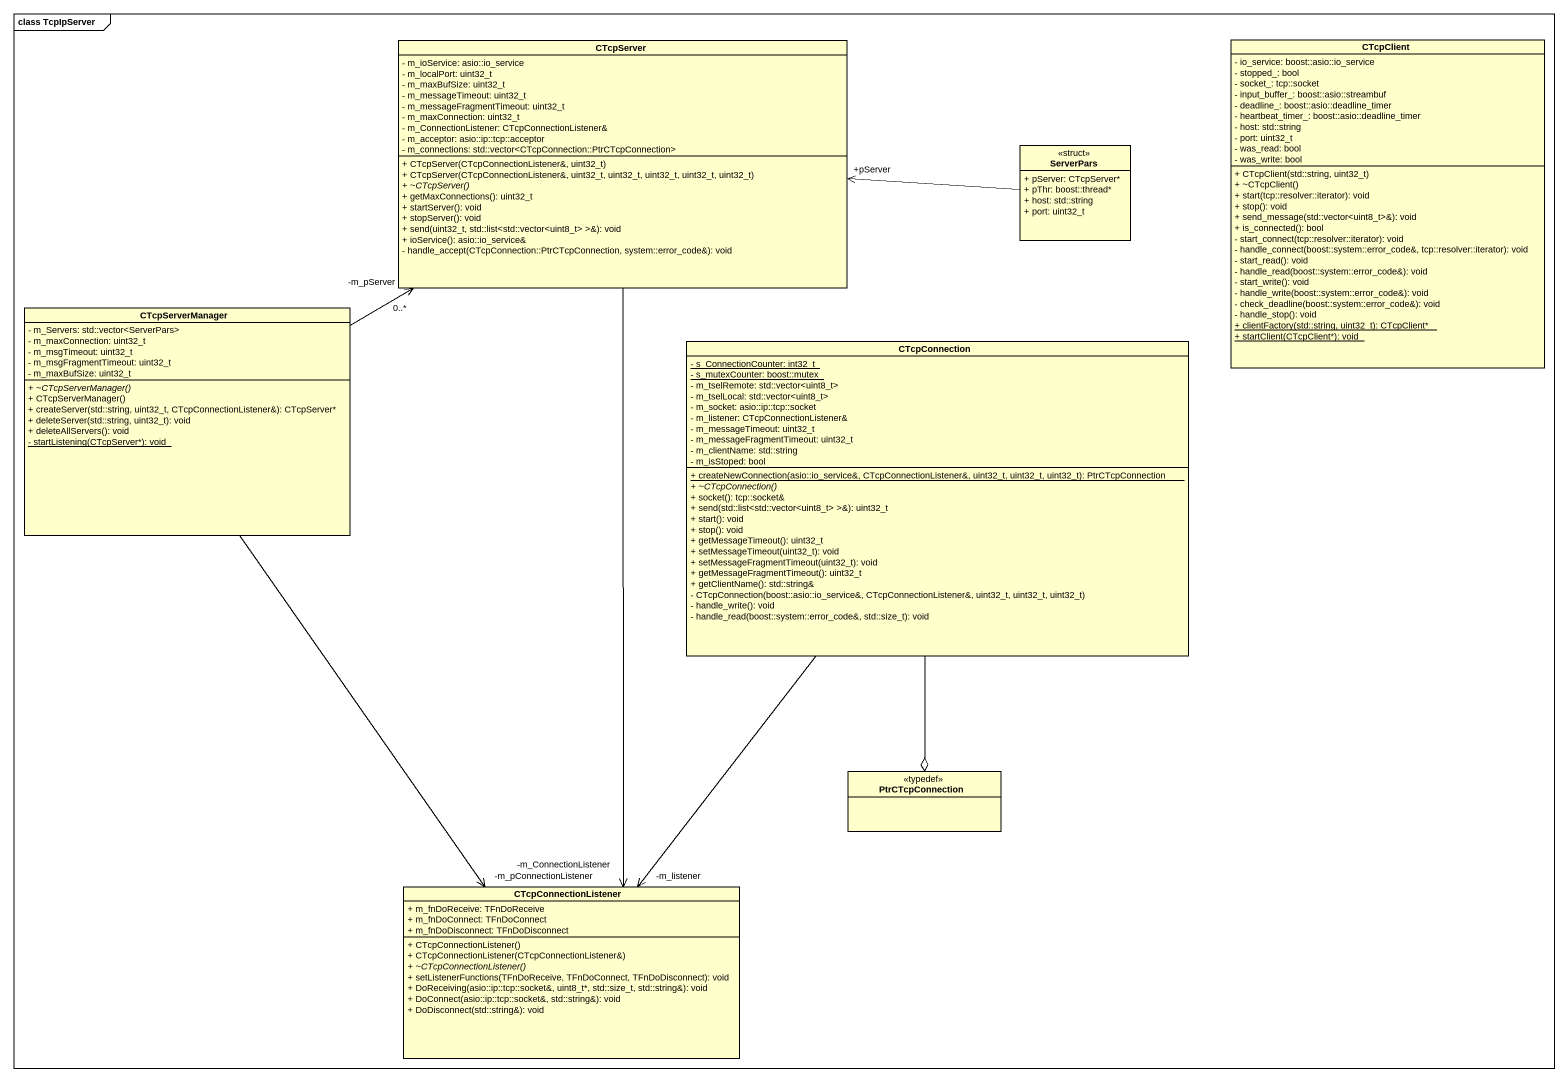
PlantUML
@startuml
mainframe class TcpIpServer
hide circle
hide empty members
skinparam classAttributeIconSize 0
class CTcpServer {
  - m_ioService: asio::io_service
  - m_localPort: uint32_t
  - m_maxBufSize: uint32_t
  - m_messageTimeout: uint32_t
  - m_messageFragmentTimeout: uint32_t
  - m_maxConnection: uint32_t
  - m_ConnectionListener: CTcpConnectionListener&
  - m_acceptor: asio::ip::tcp::acceptor
  - m_connections: std::vector<CTcpConnection::PtrCTcpConnection>
  + CTcpServer(CTcpConnectionListener&, uint32_t)
  + CTcpServer(CTcpConnectionListener&, uint32_t, uint32_t, uint32_t, uint32_t, uint32_t)
  {abstract} + ~CTcpServer()
  + getMaxConnections(): uint32_t
  + startServer(): void
  + stopServer(): void
  + send(uint32_t, std::list<std::vector<uint8_t> >&): void
  + ioService(): asio::io_service&
  - handle_accept(CTcpConnection::PtrCTcpConnection, system::error_code&): void
}
class CTcpClient {
  - io_service: boost::asio::io_service
  - stopped_: bool
  - socket_: tcp::socket
  - input_buffer_: boost::asio::streambuf
  - deadline_: boost::asio::deadline_timer
  - heartbeat_timer_: boost::asio::deadline_timer
  - host: std::string
  - port: uint32_t
  - was_read: bool
  - was_write: bool
  + CTcpClient(std::string, uint32_t)
  + ~CTcpClient()
  + start(tcp::resolver::iterator): void
  + stop(): void
  + send_message(std::vector<uint8_t>&): void
  + is_connected(): bool
  - start_connect(tcp::resolver::iterator): void
  - handle_connect(boost::system::error_code&, tcp::resolver::iterator): void
  - start_read(): void
  - handle_read(boost::system::error_code&): void
  - start_write(): void
  - handle_write(boost::system::error_code&): void
  - check_deadline(boost::system::error_code&): void
  - handle_stop(): void
  {static} + clientFactory(std::string, uint32_t): CTcpClient*
  {static} + startClient(CTcpClient*): void
}
class ServerPars <<struct>> {
  + pServer: CTcpServer*
  + pThr: boost::thread*
  + host: std::string
  + port: uint32_t
}
class CTcpServerManager {
  - m_Servers: std::vector<ServerPars>
  - m_maxConnection: uint32_t
  - m_msgTimeout: uint32_t
  - m_msgFragmentTimeout: uint32_t
  - m_maxBufSize: uint32_t
  {abstract} + ~CTcpServerManager()
  + CTcpServerManager()
  + createServer(std::string, uint32_t, CTcpConnectionListener&): CTcpServer*
  + deleteServer(std::string, uint32_t): void
  + deleteAllServers(): void
  {static} - startListening(CTcpServer*): void
}
class CTcpConnection {
  {static} - s_ConnectionCounter: int32_t
  {static} - s_mutexCounter: boost::mutex
  - m_tselRemote: std::vector<uint8_t>
  - m_tselLocal: std::vector<uint8_t>
  - m_socket: asio::ip::tcp::socket
  - m_listener: CTcpConnectionListener&
  - m_messageTimeout: uint32_t
  - m_messageFragmentTimeout: uint32_t
  - m_clientName: std::string
  - m_isStoped: bool
  {static} + createNewConnection(asio::io_service&, CTcpConnectionListener&, uint32_t, uint32_t, uint32_t): PtrCTcpConnection
  {abstract} + ~CTcpConnection()
  + socket(): tcp::socket&
  + send(std::list<std::vector<uint8_t> >&): uint32_t
  + start(): void
  + stop(): void
  + getMessageTimeout(): uint32_t
  + setMessageTimeout(uint32_t): void
  + setMessageFragmentTimeout(uint32_t): void
  + getMessageFragmentTimeout(): uint32_t
  + getClientName(): std::string&
  - CTcpConnection(boost::asio::io_service&, CTcpConnectionListener&, uint32_t, uint32_t, uint32_t)
  - handle_write(): void
  - handle_read(boost::system::error_code&, std::size_t): void
}
class PtrCTcpConnection <<typedef>>
class CTcpConnectionListener {
  + m_fnDoReceive: TFnDoReceive
  + m_fnDoConnect: TFnDoConnect
  + m_fnDoDisconnect: TFnDoDisconnect
  + CTcpConnectionListener()
  + CTcpConnectionListener(CTcpConnectionListener&)
  {abstract} + ~CTcpConnectionListener()
  + setListenerFunctions(TFnDoReceive, TFnDoConnect, TFnDoDisconnect): void
  + DoReceiving(asio::ip::tcp::socket&, uint8_t*, std::size_t, std::string&): void
  + DoConnect(asio::ip::tcp::socket&, std::string&): void
  + DoDisconnect(std::string&): void
}
CTcpServer --> "-m_ConnectionListener" CTcpConnectionListener
ServerPars -left-> "+pServer" CTcpServer
CTcpServerManager -right-> "-m_pServer\n0..*" CTcpServer
CTcpServerManager --> "-m_pConnectionListener" CTcpConnectionListener
CTcpConnection --o PtrCTcpConnection
CTcpConnection --> "-m_listener" CTcpConnectionListener
@enduml
